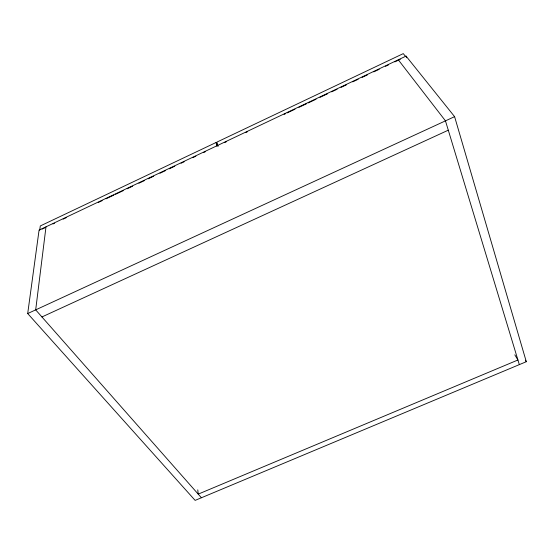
<?xml version="1.0" encoding="UTF-8"?>
<svg xmlns="http://www.w3.org/2000/svg" width="554" height="554" viewBox="0 0 554 554"><rect width="100%" height="100%" fill="white"/><g stroke="black" fill="none" stroke-linecap="round" stroke-linejoin="round"><path stroke-width="0.83" d="M45.996 226.828L35.685 309.873L201.421 497.748M39.708 230.249L40.29 225.949L216.102 142.482L218.165 146.27M27.7 313.55L39.071 230.111L406.054 56.099L454.592 116.645L526.3 361.707L195.126 500.387L27.7 313.55L454.592 116.645M42.056 229.141L45.179 227.659M52.983 223.961L54.548 223.22M63.135 219.149L66.258 217.667M98.273 202.487L102.178 200.638M106.077 198.789L113.889 195.084M115.447 194.343L123.258 190.645M127.164 188.789L132.628 186.199M138.874 183.236L144.338 180.646M148.243 178.797L153.707 176.207M159.954 173.243L165.424 170.653M169.323 168.804L174.794 166.207M181.04 163.25L184.163 161.768M192.75 157.696L195.874 156.214M203.685 152.516L205.243 151.775M224.792 142.503L226.351 141.769M245.851 132.524L247.409 131.783M284.07 114.401L285.629 113.66M287.194 112.919L294.991 109.221M298.89 107.372L306.694 103.674M308.253 102.933L316.05 99.235M319.949 97.386L327.753 93.688M331.652 91.839L337.109 89.256M341.015 87.407L346.472 84.817M352.711 81.86L358.175 79.27M362.074 77.421L367.531 74.832M373.77 71.875L379.234 69.285M385.473 66.328L388.596 64.846M394.836 61.889L400.293 59.299M41.931 316.95L448.29 130.183M405.757 56.709L403.277 53.613L216.912 142.101L217.77 145.834M398.278 59.784L445.464 120.855L519.333 364.622M525.4 360.245L526.3 361.707M514.798 354.816L517.928 359.996L198.228 494.126L197.771 489.84M406.054 56.099L406.581 57.741M216.102 142.482L216.953 146.221"/></g></svg>
